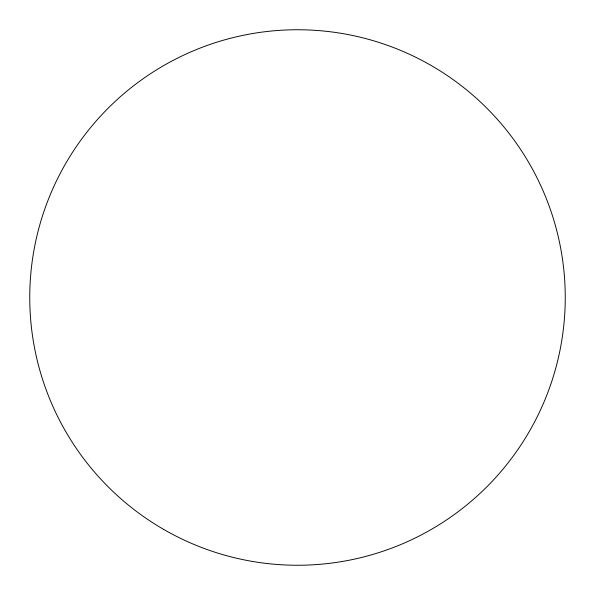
<?xml version="1.0" encoding="UTF-8"?>
<svg xmlns="http://www.w3.org/2000/svg" width="595" height="595" viewBox="0 0 595 595"><rect width="100%" height="100%" fill="white"/><g stroke="black" fill="none" stroke-linecap="round" stroke-linejoin="round"><path stroke-width="0.89" d="M163.625 529.379A267.75 267.75 0 0 0 565.25 297.5A267.75 267.75 0 0 0 163.625 65.621A267.75 267.75 0 0 0 163.625 529.379"/></g></svg>
